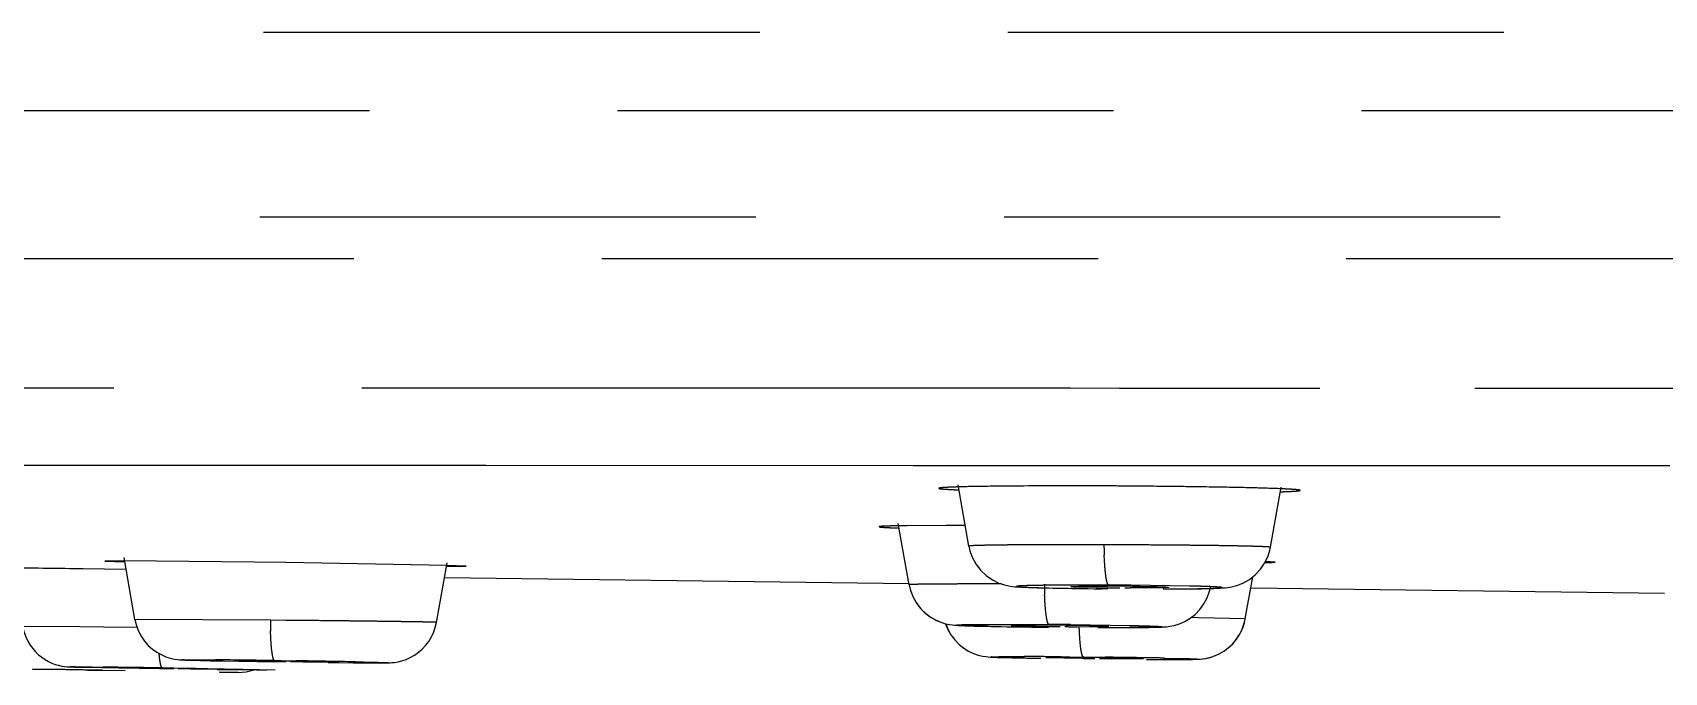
# Model space of a CAD drawing. Header units: millimetres. Extents: x 3819 to 4365, y -2661 to -1889.
# Drawn here: x 4159.716 to 4163.893, y -2175.84 to -2174.203 of the extents above; entities that cross this region are included whole.
import ezdxf

# ---------------------------------------------------------------- set-up
doc = ezdxf.new("R2010")
doc.units = ezdxf.units.MM
doc.header["$LTSCALE"] = 0.1
doc.linetypes.add('HIDDENX2', pattern=[19.05, 12.7, -6.35])
doc.layers.add('HIDDEN', color=8, linetype='HIDDENX2')

msp = doc.modelspace()

# ---------------------------------------------------------------- linework, layer by layer
at = {"layer": 'HIDDEN'}
for p, q in [((4169.1971, -2174.2026), (4151.6864, -2174.2026)), ((4169.1875, -2174.6746), (4155.0867, -2174.6746)), ((4147.8382, -2174.7808), (4196.1253, -2174.7808)), ((4161.8289, -2175.1129), (4158.9746, -2175.1124)), ((4161.8798, -2175.1129), (4161.8289, -2175.1129)), ((4161.9821, -2175.1129), (4161.8798, -2175.1129)), ((4162.033, -2175.1129), (4161.9821, -2175.1129)), ((4162.3728, -2175.1129), (4162.033, -2175.1129)), ((4162.4983, -2175.113), (4162.3728, -2175.1129)), ((4162.6239, -2175.113), (4162.4983, -2175.113)), ((4162.6471, -2175.113), (4162.6239, -2175.113)), ((4162.8075, -2175.113), (4162.6471, -2175.113)), ((4162.9601, -2175.113), (4162.8075, -2175.113)), ((4163.0107, -2175.113), (4162.9601, -2175.113)), ((4166.583, -2175.1131), (4163.0107, -2175.113)), ((4159.6301, -2175.3098), (4159.856, -2175.3099)), ((4159.856, -2175.3099), (4159.899, -2175.3099)), ((4159.899, -2175.3099), (4159.9516, -2175.3099)), ((4159.9516, -2175.3099), (4159.981, -2175.3099)), ((4159.981, -2175.3099), (4160.0768, -2175.3099)), ((4160.0768, -2175.3099), (4160.1063, -2175.3099)), ((4160.1063, -2175.3099), (4160.1306, -2175.3099)), ((4160.1306, -2175.3099), (4160.2018, -2175.3099)), ((4160.2018, -2175.3099), (4160.239, -2175.3099)), ((4160.239, -2175.3099), (4160.3639, -2175.3099)), ((4160.3639, -2175.3099), (4160.4413, -2175.3099)), ((4160.4413, -2175.3099), (4160.489, -2175.31)), ((4160.489, -2175.31), (4160.5371, -2175.31)), ((4160.5371, -2175.31), (4160.5884, -2175.31)), ((4160.5884, -2175.31), (4160.6277, -2175.31)), ((4160.6277, -2175.31), (4160.8245, -2175.31)), ((4160.8245, -2175.31), (4160.8757, -2175.31)), ((4160.8757, -2175.31), (4161.9698, -2175.3102)), ((4161.9698, -2175.3102), (4162.0355, -2175.3102)), ((4162.0355, -2175.3102), (4162.0673, -2175.3102)), ((4162.0673, -2175.3102), (4162.3094, -2175.3102)), ((4162.3094, -2175.3102), (4162.4345, -2175.3102)), ((4162.4345, -2175.3102), (4162.4987, -2175.3102)), ((4162.4987, -2175.3102), (4162.5446, -2175.3102)), ((4162.5446, -2175.3102), (4162.5596, -2175.3102)), ((4162.5596, -2175.3102), (4162.8961, -2175.3103)), ((4162.8961, -2175.3103), (4162.9468, -2175.3103)), ((4162.9468, -2175.3103), (4162.9609, -2175.3103)), ((4162.9609, -2175.3103), (4162.9954, -2175.3103)), ((4162.9954, -2175.3103), (4163.8409, -2175.3104)), ((4163.8409, -2175.3104), (4163.8916, -2175.3104)), ((4163.8916, -2175.3104), (4163.9067, -2175.3104)), ((4162.1125, -2175.5168), (4162.0848, -2175.3601)), ((4162.8845, -2175.5198), (4162.9117, -2175.3655)), ((4161.9596, -2175.6157), (4161.9319, -2175.4585)), ((4162.0545, -2175.4638), (4161.9548, -2175.4645)), ((4162.1124, -2175.5167), (4162.1125, -2175.5168)), ((4162.4988, -2175.5135), (4162.4583, -2175.5134)), ((4159.9496, -2175.5545), (4159.9004, -2175.555)), ((4159.9004, -2175.555), (4159.9503, -2175.5569)), ((4160.2829, -2175.5578), (4159.9496, -2175.5545)), ((4159.9776, -2175.7046), (4159.9497, -2175.5463)), ((4160.3643, -2175.5589), (4160.2829, -2175.5578)), ((4160.7767, -2175.5661), (4160.3643, -2175.5589)), ((4160.7497, -2175.712), (4160.7766, -2175.5593)), ((4162.8709, -2175.5591), (4162.8891, -2175.5587)), ((4162.8965, -2175.558), (4162.8721, -2175.5564)), ((4162.8891, -2175.5587), (4162.8965, -2175.558)), ((4159.9545, -2175.5766), (4159.8447, -2175.575)), ((4160.7699, -2175.5971), (4161.9597, -2175.6123)), ((4160.7763, -2175.5685), (4160.8258, -2175.568)), ((4160.8258, -2175.568), (4160.7767, -2175.5661)), ((4162.8202, -2175.7027), (4162.8391, -2175.5955)), ((4161.9596, -2175.6157), (4161.9596, -2175.6157)), ((4162.3169, -2175.6239), (4162.4683, -2175.626)), ((4162.3795, -2175.6215), (4162.3738, -2175.6208)), ((4162.4381, -2175.6231), (4162.3795, -2175.6215)), ((4162.4988, -2175.6193), (4162.4861, -2175.6192)), ((4162.677, -2175.619), (4162.5272, -2175.6169)), ((4162.7288, -2175.6325), (4162.7316, -2175.6199)), ((4162.8342, -2175.6235), (4163.8929, -2175.637)), ((4159.8364, -2175.7234), (4159.6903, -2175.7225)), ((4159.8976, -2175.724), (4159.8364, -2175.7234)), ((4159.983, -2175.7248), (4159.8976, -2175.724)), ((4160.3244, -2175.7064), (4159.9777, -2175.7046)), ((4160.3643, -2175.7068), (4160.3244, -2175.7064)), ((4162.1659, -2175.717), (4162.3176, -2175.7173)), ((4162.2236, -2175.7198), (4162.221, -2175.7201)), ((4162.221, -2175.7201), (4162.3162, -2175.7225)), ((4162.3016, -2175.7191), (4162.2236, -2175.7198)), ((4162.346, -2175.7194), (4162.3337, -2175.7193)), ((4162.471, -2175.7221), (4162.3721, -2175.7196)), ((4162.373, -2175.7177), (4162.5248, -2175.7199)), ((4162.3904, -2175.7231), (4162.4584, -2175.7228)), ((4162.4584, -2175.7228), (4162.4684, -2175.7224)), ((4162.4684, -2175.7224), (4162.471, -2175.7221)), ((4162.7004, -2175.7002), (4162.682, -2175.6999)), ((4162.8202, -2175.7027), (4162.7004, -2175.7002)), ((4160.1073, -2175.8084), (4160.1156, -2175.8087)), ((4160.1156, -2175.8087), (4160.1259, -2175.809)), ((4160.1259, -2175.809), (4160.1454, -2175.8094)), ((4160.1454, -2175.8094), (4160.1708, -2175.81)), ((4160.1708, -2175.81), (4160.2035, -2175.8106)), ((4160.2035, -2175.8106), (4160.2436, -2175.8113)), ((4160.2419, -2175.8097), (4160.2393, -2175.8098)), ((4160.2393, -2175.8098), (4160.3329, -2175.8119)), ((4160.3206, -2175.8103), (4160.2419, -2175.8097)), ((4160.2436, -2175.8113), (4160.2904, -2175.8121)), ((4160.2904, -2175.8121), (4160.333, -2175.8127)), ((4160.3528, -2175.8107), (4160.3206, -2175.8103)), ((4160.3329, -2175.8119), (4160.3643, -2175.8123)), ((4160.3353, -2175.8097), (4160.3907, -2175.8104)), ((4160.3642, -2175.8109), (4160.3528, -2175.8107)), ((4160.3887, -2175.8112), (4160.3642, -2175.8109)), ((4160.3757, -2175.8125), (4160.408, -2175.8129)), ((4160.4893, -2175.8134), (4160.3887, -2175.8112)), ((4160.408, -2175.8129), (4160.4764, -2175.8135)), ((4160.4722, -2175.8146), (4160.4999, -2175.8149)), ((4160.4764, -2175.8135), (4160.4866, -2175.8135)), ((4160.4866, -2175.8135), (4160.4893, -2175.8134)), ((4160.4999, -2175.8149), (4160.5367, -2175.8152)), ((4162.2237, -2175.8025), (4162.2452, -2175.8029)), ((4162.2452, -2175.8029), (4162.2704, -2175.8034)), ((4162.3123, -2175.8017), (4162.3096, -2175.8019)), ((4162.3096, -2175.8019), (4162.4019, -2175.804)), ((4162.3905, -2175.8017), (4162.3123, -2175.8017)), ((4162.3491, -2175.8001), (4162.3707, -2175.8003)), ((4162.3707, -2175.8003), (4162.406, -2175.8006)), ((4162.406, -2175.8006), (4162.4335, -2175.8009)), ((4162.4346, -2175.8021), (4162.4227, -2175.802)), ((4162.4335, -2175.8009), (4162.4613, -2175.8012)), ((4162.554, -2175.8042), (4162.4674, -2175.8025)), ((4162.4787, -2175.8048), (4162.5469, -2175.8049)), ((4162.5469, -2175.8049), (4162.557, -2175.8048)), ((4162.5596, -2175.8046), (4162.554, -2175.8042)), ((4162.557, -2175.8048), (4162.5596, -2175.8046)), ((4162.6741, -2175.8067), (4162.6118, -2175.8068)), ((4162.6131, -2175.8034), (4162.6748, -2175.8048)), ((4159.798, -2175.833), (4159.7158, -2175.8317)), ((4159.7158, -2175.8317), (4159.8006, -2175.833)), ((4159.8925, -2175.8344), (4159.798, -2175.833)), ((4159.8006, -2175.833), (4159.8954, -2175.8345)), ((4159.8155, -2175.826), (4159.8229, -2175.8262)), ((4159.8229, -2175.8262), (4159.8495, -2175.8268)), ((4159.8495, -2175.8268), (4159.9361, -2175.8284)), ((4159.8564, -2175.8339), (4159.9523, -2175.8354)), ((4159.8954, -2175.8345), (4159.9523, -2175.8354)), ((4159.9361, -2175.8284), (4160.0408, -2175.8301)), ((4159.9547, -2175.8279), (4159.952, -2175.8279)), ((4159.952, -2175.8279), (4160.0454, -2175.8297)), ((4160.0335, -2175.8288), (4159.9547, -2175.8279)), ((4160.0657, -2175.8293), (4160.0335, -2175.8288)), ((4160.0408, -2175.8301), (4160.0455, -2175.8302)), ((4160.0454, -2175.8297), (4160.077, -2175.8302)), ((4160.048, -2175.8286), (4160.1033, -2175.8295)), ((4160.077, -2175.8295), (4160.0657, -2175.8293)), ((4160.1011, -2175.8298), (4160.077, -2175.8295)), ((4160.0883, -2175.8304), (4160.1205, -2175.8308)), ((4160.1033, -2175.8295), (4160.1604, -2175.8304)), ((4160.1205, -2175.8308), (4160.189, -2175.8317)), ((4160.1604, -2175.8304), (4160.255, -2175.832)), ((4160.202, -2175.8317), (4160.1638, -2175.8309)), ((4160.1879, -2175.8323), (4160.2306, -2175.8328)), ((4160.189, -2175.8317), (4160.1993, -2175.8318)), ((4160.2415, -2175.8399), (4160.1934, -2175.8391)), ((4160.1949, -2175.8392), (4160.2366, -2175.8398)), ((4160.1993, -2175.8318), (4160.202, -2175.8317)), ((4160.2306, -2175.8328), (4160.2816, -2175.8335)), ((4160.2366, -2175.8398), (4160.2415, -2175.8399)), ((4160.2891, -2175.8335), (4160.2531, -2175.8331)), ((4160.255, -2175.832), (4160.3365, -2175.8337)), ((4160.5367, -2175.8152), (4160.5577, -2175.8154)), ((4160.5577, -2175.8154), (4160.5759, -2175.8155)), ((4160.5759, -2175.8155), (4160.5912, -2175.8156)), ((4160.5912, -2175.8156), (4160.6036, -2175.8156)), ((4160.6036, -2175.8156), (4160.6135, -2175.8156)), ((4160.6135, -2175.8156), (4160.6211, -2175.8155))]:
    msp.add_line(p, q, dxfattribs=at)
for points in [[(4162.1126, -2175.5167), (4162.1152, -2175.5285), (4162.1212, -2175.5453), (4162.1303, -2175.5623), (4162.1423, -2175.5782), (4162.1569, -2175.5922), (4162.173, -2175.6032), (4162.1893, -2175.6112), (4162.2039, -2175.6161), (4162.2151, -2175.6186), (4162.2239, -2175.6199), (4162.2304, -2175.6206), (4162.236, -2175.621), (4162.2423, -2175.6214), (4162.2491, -2175.6218), (4162.257, -2175.6221), (4162.266, -2175.6225), (4162.276, -2175.6229), (4162.2872, -2175.6232)], [(4162.7398, -2175.6249), (4162.7481, -2175.6246), (4162.7552, -2175.6243), (4162.7616, -2175.6239), (4162.7676, -2175.6234), (4162.7748, -2175.6227), (4162.7851, -2175.621), (4162.7981, -2175.6177), (4162.8139, -2175.6116), (4162.8305, -2175.6022), (4162.8457, -2175.5903), (4162.859, -2175.5761), (4162.8696, -2175.5606), (4162.8775, -2175.5443), (4162.8827, -2175.5281), (4162.8845, -2175.5197)], [(4161.9596, -2175.6156), (4161.9632, -2175.6303), (4161.9696, -2175.6471), (4161.9785, -2175.6629), (4161.9895, -2175.6771), (4162.002, -2175.6894), (4162.0156, -2175.6994), (4162.0299, -2175.7072), (4162.0436, -2175.7127), (4162.053, -2175.7153)], [(4161.9597, -2175.6156), (4161.9629, -2175.6292), (4161.9691, -2175.6458), (4161.9775, -2175.6614), (4161.988, -2175.6754), (4162, -2175.6876), (4162.013, -2175.6977), (4162.0268, -2175.7058), (4162.0403, -2175.7116), (4162.0528, -2175.7154), (4162.0633, -2175.7176), (4162.0704, -2175.7186), (4162.0759, -2175.7191), (4162.0806, -2175.7195), (4162.085, -2175.7198), (4162.0901, -2175.72), (4162.0957, -2175.7203), (4162.102, -2175.7205), (4162.1092, -2175.7208), (4162.1173, -2175.721), (4162.1262, -2175.7213), (4162.136, -2175.7216)], [(4162.2872, -2175.6232), (4162.2995, -2175.6235), (4162.3128, -2175.6239), (4162.3271, -2175.6242), (4162.3425, -2175.6245), (4162.3588, -2175.6248), (4162.3761, -2175.6251), (4162.3943, -2175.6253), (4162.4133, -2175.6256), (4162.433, -2175.6258), (4162.4535, -2175.626)], [(4162.6099, -2175.6265), (4162.6293, -2175.6264), (4162.6475, -2175.6263), (4162.6645, -2175.6262), (4162.6803, -2175.6261), (4162.6948, -2175.6259), (4162.708, -2175.6257)], [(4162.704, -2175.6789), (4162.7144, -2175.6647), (4162.7228, -2175.649), (4162.7288, -2175.6325)], [(4162.708, -2175.6257), (4162.7199, -2175.6254), (4162.7305, -2175.6252), (4162.7398, -2175.6249)], [(4162.583, -2175.7246), (4162.5915, -2175.7244), (4162.599, -2175.7242), (4162.6053, -2175.724), (4162.6114, -2175.7237), (4162.6183, -2175.7231), (4162.6266, -2175.7221), (4162.6381, -2175.7198), (4162.6514, -2175.7157), (4162.665, -2175.7098), (4162.6788, -2175.7016), (4162.692, -2175.6914), (4162.704, -2175.6789)], [(4159.6903, -2175.7225), (4159.691, -2175.7258), (4159.6941, -2175.7379), (4159.6982, -2175.7493), (4159.7033, -2175.7599), (4159.7093, -2175.7699), (4159.7159, -2175.779), (4159.7232, -2175.7873), (4159.731, -2175.7948), (4159.7392, -2175.8014), (4159.7476, -2175.8071), (4159.7563, -2175.812), (4159.765, -2175.8161), (4159.7738, -2175.8194), (4159.7822, -2175.8219), (4159.7905, -2175.8237), (4159.7977, -2175.8248), (4159.8029, -2175.8254), (4159.8067, -2175.8257), (4159.8089, -2175.8258), (4159.8104, -2175.8258), (4159.812, -2175.8259), (4159.8155, -2175.826)], [(4159.9777, -2175.7046), (4159.9806, -2175.7174), (4159.9862, -2175.7329), (4159.9935, -2175.7471), (4160.0022, -2175.7597), (4160.0118, -2175.7708), (4160.0223, -2175.7802), (4160.0333, -2175.7881), (4160.0447, -2175.7946), (4160.0564, -2175.7998), (4160.0676, -2175.8034), (4160.078, -2175.8058), (4160.0866, -2175.8071), (4160.0917, -2175.8076), (4160.0952, -2175.8079), (4160.0982, -2175.8081), (4160.1008, -2175.8082), (4160.1073, -2175.8084)], [(4160.6211, -2175.8155), (4160.6242, -2175.8155), (4160.6274, -2175.8154), (4160.6307, -2175.8153), (4160.6352, -2175.815), (4160.6424, -2175.8143), (4160.6514, -2175.8128), (4160.6613, -2175.8104), (4160.6718, -2175.8068), (4160.6825, -2175.802), (4160.6931, -2175.7961), (4160.7031, -2175.7891), (4160.7126, -2175.7809), (4160.7215, -2175.7715), (4160.7296, -2175.7609), (4160.7369, -2175.749), (4160.7429, -2175.7359), (4160.7475, -2175.7217), (4160.7496, -2175.712)], [(4162.053, -2175.7155), (4162.0582, -2175.7289), (4162.0666, -2175.7438), (4162.0765, -2175.757), (4162.0875, -2175.7683)], [(4162.0531, -2175.7155), (4162.0583, -2175.7289), (4162.0666, -2175.7438), (4162.0765, -2175.757), (4162.0874, -2175.7682), (4162.0991, -2175.7775), (4162.1116, -2175.7853)], [(4162.136, -2175.7216), (4162.1465, -2175.7218), (4162.1577, -2175.7221), (4162.1696, -2175.7223), (4162.1823, -2175.7226), (4162.1957, -2175.7228), (4162.2098, -2175.7231), (4162.2246, -2175.7233), (4162.24, -2175.7235), (4162.256, -2175.7237), (4162.2726, -2175.7239), (4162.2897, -2175.7241), (4162.3161, -2175.7244)], [(4162.4424, -2175.7252), (4162.4635, -2175.7253), (4162.4833, -2175.7253), (4162.5018, -2175.7253), (4162.519, -2175.7252), (4162.5347, -2175.7252), (4162.549, -2175.7251)], [(4162.549, -2175.7251), (4162.5618, -2175.7249), (4162.5731, -2175.7248), (4162.583, -2175.7246)], [(4162.6721, -2175.8068), (4162.6791, -2175.8067), (4162.6851, -2175.8066), (4162.6904, -2175.8065), (4162.6949, -2175.8064), (4162.6994, -2175.8062), (4162.7046, -2175.8059), (4162.7112, -2175.8053), (4162.7208, -2175.8038), (4162.7321, -2175.801), (4162.7435, -2175.7971), (4162.7551, -2175.7917), (4162.7665, -2175.785), (4162.7775, -2175.7767), (4162.788, -2175.7668), (4162.7976, -2175.7553), (4162.806, -2175.7423), (4162.8128, -2175.7281), (4162.8179, -2175.7128), (4162.8201, -2175.7027)], [(4162.7046, -2175.8059), (4162.7095, -2175.8055), (4162.719, -2175.8041), (4162.7302, -2175.8016), (4162.7417, -2175.7978), (4162.7536, -2175.7925), (4162.7652, -2175.7858), (4162.7765, -2175.7775), (4162.7872, -2175.7675), (4162.7969, -2175.7561), (4162.8054, -2175.7432), (4162.8124, -2175.7291), (4162.8176, -2175.714), (4162.8201, -2175.7027)], [(4162.0875, -2175.7683), (4162.0993, -2175.7777), (4162.1118, -2175.7855)], [(4162.1116, -2175.7853), (4162.1241, -2175.7913), (4162.1365, -2175.7956), (4162.1475, -2175.7983), (4162.1558, -2175.7996), (4162.1623, -2175.8003), (4162.1667, -2175.8006), (4162.1704, -2175.8009)], [(4162.1704, -2175.8009), (4162.1748, -2175.8011), (4162.1796, -2175.8013), (4162.1851, -2175.8015), (4162.1912, -2175.8017), (4162.1981, -2175.8019), (4162.2058, -2175.8021), (4162.2143, -2175.8023), (4162.2237, -2175.8025)], [(4162.5786, -2175.8068), (4162.594, -2175.8068), (4162.6083, -2175.8069), (4162.6217, -2175.8069), (4162.6339, -2175.8069), (4162.6451, -2175.8069)], [(4162.6451, -2175.8069), (4162.6552, -2175.8069), (4162.6642, -2175.8068), (4162.6721, -2175.8068)], [(4160.2416, -2175.8399), (4160.2626, -2175.8385), (4160.2828, -2175.8336), (4160.2831, -2175.8335)]]:
    msp.add_lwpolyline(points, dxfattribs=at)
for centre, radius, start, end in [((4162.3705, -2198.1483), 22.7857, 89.67747, 89.85211), ((4162.0102, -2179.7494), 4.2853, 90.7404, 91.0507), ((4162.1072, -2194.6848), 19.2211, 90.01376, 90.15712), ((4163.516, -2175.4984), 1.0578, 180.8128, 182.2718), ((4159.0076, -2236.0904), 60.5212, 89.207481, 89.380077), ((4163.3592, -2175.6024), 1.0535, 180.6299, 182.1326), ((4162.4213, -2186.8894), 11.273, 89.75027, 90.48169), ((4162.5355, -2169.2342), 6.3897, 269.12675, 269.67078), ((4162.4604, -2182.0879), 6.4688, 89.7724, 89.93478), ((4162.4138, -2190.0931), 14.4766, 89.55107, 89.77567), ((4162.4597, -2182.3362), 6.717, 89.39195, 89.66727), ((4162.5372, -2169.1224), 6.5015, 269.77277, 269.89545), ((4161.3981, -2175.7021), 1.0738, 180.2278, 181.7093), ((4162.2754, -2184.211), 8.4919, 89.60635, 89.82295), ((4162.4191, -2166.8181), 8.905, 269.33771, 269.52995), ((4162.1867, -2194.9668), 19.25, 89.44553, 89.61045), ((4162.2726, -2184.6612), 8.9421, 89.36251, 89.52963), ((4162.4167, -2167.2311), 8.492, 269.60635, 269.82295), ((4159.9134, -2206.1346), 30.3279, 89.20284, 89.48966), ((4159.8462, -2212.8185), 37.0121, 88.92228, 89.15716), ((4162.5267, -2161.2556), 14.55, 268.91922, 269.09368), ((4162.2231, -2189.7237), 13.9242, 89.68848, 89.87178), ((4162.1841, -2197.3246), 21.5252, 89.56072, 89.69461), ((4162.2982, -2188.6918), 12.8904, 89.44652, 89.58945), ((4162.5758, -2162.3718), 13.4333, 269.25807, 269.39777), ((4162.2934, -2189.2349), 13.4335, 89.25807, 89.39776), ((4162.5711, -2162.9148), 12.8903, 269.44653, 269.58946), ((4162.1259, -2204.5081), 28.7089, 89.11589, 89.33045), ((4162.6422, -2161.9873), 13.8196, 269.68958, 269.87407), ((4162.3382, -2190.3934), 14.5926, 88.9204, 89.09428), ((4159.1272, -2236.564), 60.7424, 89.131473, 89.274718), ((4159.6888, -2202.3069), 26.4802, 88.97215, 89.10798), ((4160.3982, -2166.2462), 9.5879, 269.34821, 269.50557)]:
    msp.add_arc(centre, radius, start, end, dxfattribs=at)
for points, knots in [([(4147.878, -2174.4018), (4147.9397, -2174.4046), (4148.0359, -2174.4079), (4148.1713, -2174.4084), (4148.2906, -2174.4065), (4148.4292, -2174.4038), (4148.5935, -2174.4014), (4148.7906, -2174.4), (4149.0287, -2174.3996), (4149.3168, -2174.4001), (4149.6635, -2174.4009), (4150.0762, -2174.4013), (4150.7706, -2174.4017), (4151.8163, -2174.4021), (4152.9752, -2174.4022), (4154.0284, -2174.402), (4154.8981, -2174.4015), (4155.81, -2174.4009), (4156.7558, -2174.4005), (4157.7284, -2174.4005), (4158.722, -2174.4008), (4159.7322, -2174.4015), (4160.7554, -2174.4021), (4161.7888, -2174.4023), (4162.8302, -2174.402), (4163.8779, -2174.4016), (4165.284, -2174.4015), (4167.0494, -2174.4016), (4168.4638, -2174.4018), (4169.1726, -2174.402)], [0, 0, 0, 0, 0.008693, 0.013563, 0.019077, 0.025498, 0.033098, 0.042221, 0.053265, 0.066647, 0.082803, 0.102116, 0.124783, 0.180626, 0.249442, 0.288037, 0.329006, 0.371968, 0.416503, 0.462256, 0.508988, 0.556479, 0.60457, 0.653132, 0.702062, 0.751286, 0.800738, 0.900141, 1, 1, 1, 1]), ([(4162.0852, -2175.3653), (4162.0813, -2175.3654), (4162.0742, -2175.3657), (4162.0642, -2175.3661), (4162.0557, -2175.3665), (4162.0487, -2175.3669), (4162.0432, -2175.3673), (4162.0396, -2175.3677), (4162.0375, -2175.368), (4162.0365, -2175.3683), (4162.0359, -2175.3684), (4162.0356, -2175.3687), (4162.0356, -2175.3688)], [0, 0, 0, 0, 0.229679, 0.430487, 0.601794, 0.742976, 0.853425, 0.932707, 0.960685, 0.980962, 0.99374, 1, 1, 1, 1]), ([(4162.0356, -2175.3688), (4162.0356, -2175.3689), (4162.0359, -2175.3691), (4162.0365, -2175.3693), (4162.0375, -2175.3696), (4162.0396, -2175.3699), (4162.0433, -2175.3703), (4162.0488, -2175.3708), (4162.0559, -2175.3713), (4162.0645, -2175.3718), (4162.0746, -2175.3723), (4162.0818, -2175.3727), (4162.0856, -2175.3728)], [0, 0, 0, 0, 0.00623, 0.018978, 0.039229, 0.06719, 0.146502, 0.257003, 0.398201, 0.569504, 0.770308, 1, 1, 1, 1]), ([(4162.4293, -2175.3628), (4162.3618, -2175.3626), (4162.2674, -2175.3626), (4162.1527, -2175.3638), (4162.1055, -2175.3647), (4162.0852, -2175.3653)], [0, 0, 0, 0, 0.58809, 0.822959, 1, 1, 1, 1]), ([(4162.9124, -2175.3701), (4162.8884, -2175.3691), (4162.8316, -2175.3674), (4162.7358, -2175.3655), (4162.622, -2175.364), (4162.5409, -2175.3633), (4162.4988, -2175.363)], [0, 0, 0, 0, 0.174622, 0.412022, 0.694495, 1, 1, 1, 1]), ([(4162.9112, -2175.3777), (4162.915, -2175.3775), (4162.9221, -2175.3773), (4162.9321, -2175.3769), (4162.9406, -2175.3765), (4162.9477, -2175.3761), (4162.9532, -2175.3757), (4162.9568, -2175.3753), (4162.9589, -2175.3749), (4162.96, -2175.3747), (4162.9606, -2175.3745), (4162.9609, -2175.3743), (4162.9609, -2175.3742)], [0, 0, 0, 0, 0.228316, 0.428172, 0.598918, 0.739912, 0.85053, 0.930405, 0.958851, 0.979708, 0.993157, 1, 1, 1, 1]), ([(4162.9609, -2175.3742), (4162.961, -2175.3741), (4162.9607, -2175.3738), (4162.9597, -2175.3735), (4162.9575, -2175.373), (4162.9537, -2175.3726), (4162.9483, -2175.3721), (4162.9415, -2175.3716), (4162.9331, -2175.3711), (4162.9232, -2175.3706), (4162.9162, -2175.3702), (4162.9124, -2175.3701)], [0, 0, 0, 0, 0.005899, 0.018036, 0.06513, 0.143697, 0.253872, 0.39519, 0.567058, 0.768868, 1, 1, 1, 1]), ([(4161.9316, -2175.4648), (4161.9278, -2175.4649), (4161.9207, -2175.465), (4161.9108, -2175.4653), (4161.9024, -2175.4656), (4161.8955, -2175.4659), (4161.8907, -2175.4661), (4161.8876, -2175.4663), (4161.8858, -2175.4665), (4161.8845, -2175.4667), (4161.8835, -2175.4668), (4161.883, -2175.467), (4161.8827, -2175.4671), (4161.8827, -2175.4672)], [0, 0, 0, 0, 0.23107, 0.43298, 0.605009, 0.74644, 0.856635, 0.899946, 0.935397, 0.962998, 0.982781, 0.994866, 1, 1, 1, 1]), ([(4161.8827, -2175.4672), (4161.8827, -2175.4673), (4161.883, -2175.4675), (4161.8836, -2175.4676), (4161.8847, -2175.4678), (4161.8861, -2175.468), (4161.8879, -2175.4682), (4161.8911, -2175.4685), (4161.8961, -2175.4688), (4161.9033, -2175.4692), (4161.912, -2175.4697), (4161.9222, -2175.4701), (4161.9295, -2175.4703), (4161.9334, -2175.4705)], [0, 0, 0, 0, 0.005622, 0.018313, 0.038666, 0.066803, 0.102771, 0.146559, 0.257348, 0.398642, 0.56989, 0.770531, 1, 1, 1, 1]), ([(4162.4583, -2175.5134), (4162.4352, -2175.5133), (4162.3902, -2175.5132), (4162.3348, -2175.5133), (4162.2929, -2175.5134), (4162.264, -2175.5135), (4162.237, -2175.5137), (4162.2122, -2175.5139), (4162.1898, -2175.5142), (4162.17, -2175.5144), (4162.153, -2175.5148), (4162.1406, -2175.515), (4162.1322, -2175.5153), (4162.127, -2175.5155), (4162.1227, -2175.5157), (4162.1191, -2175.5159), (4162.1163, -2175.5161), (4162.1143, -2175.5163), (4162.1131, -2175.5165), (4162.1126, -2175.5166), (4162.1124, -2175.5167), (4162.1125, -2175.5167)], [0, 0, 0, 0, 0.200215, 0.390598, 0.479677, 0.563645, 0.641864, 0.713698, 0.778521, 0.835829, 0.885181, 0.926139, 0.943333, 0.958275, 0.970947, 0.981337, 0.989432, 0.995222, 0.998706, 0.999599, 1, 1, 1, 1]), ([(4162.8845, -2175.5198), (4162.8845, -2175.5197), (4162.8843, -2175.5196), (4162.884, -2175.5195), (4162.8834, -2175.5194), (4162.8821, -2175.5192), (4162.88, -2175.519), (4162.8768, -2175.5188), (4162.8726, -2175.5185), (4162.8676, -2175.5183), (4162.8616, -2175.5181), (4162.852, -2175.5177), (4162.8378, -2175.5173), (4162.8184, -2175.5168), (4162.7959, -2175.5164), (4162.7706, -2175.5159), (4162.7427, -2175.5155), (4162.7124, -2175.5151), (4162.68, -2175.5148), (4162.6336, -2175.5143), (4162.573, -2175.5139), (4162.5238, -2175.5136), (4162.4988, -2175.5135)], [0, 0, 0, 0, 0.00043, 0.00139, 0.002938, 0.005081, 0.011156, 0.019598, 0.030384, 0.043487, 0.058881, 0.076538, 0.11852, 0.169011, 0.227452, 0.293278, 0.365912, 0.444661, 0.528772, 0.61749, 0.805356, 1, 1, 1, 1]), ([(4162.4705, -2175.6166), (4162.4697, -2175.6165), (4162.4687, -2175.6153), (4162.4677, -2175.6134), (4162.4664, -2175.61), (4162.465, -2175.6041), (4162.4634, -2175.5951), (4162.462, -2175.5838), (4162.4603, -2175.5653), (4162.4594, -2175.5506), (4162.459, -2175.5403)], [0, 0, 0, 0, 0.028997, 0.052609, 0.083504, 0.169032, 0.286152, 0.432617, 0.604791, 1, 1, 1, 1]), ([(4162.196, -2175.6137), (4162.1791, -2175.6136), (4162.1469, -2175.6136), (4162.1011, -2175.6137), (4162.0661, -2175.6138), (4162.0409, -2175.6139), (4162.0245, -2175.614), (4162.0097, -2175.6142), (4161.9968, -2175.6143), (4161.9857, -2175.6145), (4161.9777, -2175.6147), (4161.9723, -2175.6148), (4161.969, -2175.6149), (4161.9662, -2175.615), (4161.9638, -2175.6151), (4161.9621, -2175.6153), (4161.9607, -2175.6154), (4161.9601, -2175.6155), (4161.9596, -2175.6156), (4161.9596, -2175.6157)], [0, 0, 0, 0, 0.213644, 0.408705, 0.581305, 0.657999, 0.727746, 0.790217, 0.845082, 0.892014, 0.930687, 0.946855, 0.960894, 0.972794, 0.982547, 0.990141, 0.995571, 0.998836, 1, 1, 1, 1]), ([(4162.3266, -2175.6169), (4162.314, -2175.617), (4162.2962, -2175.6172), (4162.2741, -2175.6176), (4162.261, -2175.618), (4162.2506, -2175.6184), (4162.2436, -2175.6187), (4162.2393, -2175.6191), (4162.2374, -2175.6193), (4162.2362, -2175.6194), (4162.2356, -2175.6195), (4162.2352, -2175.6197), (4162.2349, -2175.6198), (4162.2348, -2175.62), (4162.235, -2175.6201), (4162.2353, -2175.6202), (4162.2357, -2175.6203), (4162.2364, -2175.6205), (4162.2376, -2175.6206), (4162.2395, -2175.6209), (4162.2424, -2175.6211), (4162.246, -2175.6214), (4162.2503, -2175.6216), (4162.2573, -2175.622), (4162.2677, -2175.6224), (4162.282, -2175.6229), (4162.2987, -2175.6234), (4162.3106, -2175.6237), (4162.3169, -2175.6239)], [0, 0, 0, 0, 0.216692, 0.305866, 0.380978, 0.441254, 0.485926, 0.502196, 0.514393, 0.518969, 0.522537, 0.52511, 0.526723, 0.527553, 0.528489, 0.530269, 0.53302, 0.536772, 0.541536, 0.554117, 0.570765, 0.591415, 0.615991, 0.644414, 0.712486, 0.794995, 0.891199, 1, 1, 1, 1]), ([(4162.3176, -2175.7173), (4162.3168, -2175.7172), (4162.3158, -2175.716), (4162.3149, -2175.7142), (4162.3136, -2175.7108), (4162.3122, -2175.705), (4162.3099, -2175.6917), (4162.3078, -2175.6703), (4162.3068, -2175.6519), (4162.3064, -2175.6416)], [0, 0, 0, 0, 0.02843, 0.051703, 0.082277, 0.167287, 0.284134, 0.60307, 1, 1, 1, 1]), ([(4162.3738, -2175.6208), (4162.3738, -2175.6208), (4162.3739, -2175.6207), (4162.3742, -2175.6206), (4162.3748, -2175.6205), (4162.3759, -2175.6204), (4162.3778, -2175.6202), (4162.3807, -2175.6201), (4162.3844, -2175.6199), (4162.3889, -2175.6198), (4162.3942, -2175.6197), (4162.4026, -2175.6195), (4162.4146, -2175.6193), (4162.4307, -2175.6192), (4162.4487, -2175.6191), (4162.4613, -2175.6191), (4162.4678, -2175.6191)], [0, 0, 0, 0, 0.001482, 0.004997, 0.010704, 0.018616, 0.041009, 0.072049, 0.111582, 0.159446, 0.215343, 0.278827, 0.426733, 0.59952, 0.792749, 1, 1, 1, 1]), ([(4162.6238, -2175.6222), (4162.6238, -2175.6223), (4162.6236, -2175.6224), (4162.6233, -2175.6224), (4162.6227, -2175.6225), (4162.6215, -2175.6227), (4162.6195, -2175.6228), (4162.6164, -2175.623), (4162.6125, -2175.6231), (4162.6077, -2175.6233), (4162.6022, -2175.6234), (4162.5934, -2175.6236), (4162.5808, -2175.6237), (4162.5639, -2175.6238), (4162.5451, -2175.6239), (4162.532, -2175.6239), (4162.5253, -2175.6239)], [0, 0, 0, 0, 0.001478, 0.005015, 0.010766, 0.01874, 0.041308, 0.072585, 0.11241, 0.160608, 0.216838, 0.28063, 0.429018, 0.601977, 0.794569, 1, 1, 1, 1]), ([(4162.531, -2175.6195), (4162.5375, -2175.6196), (4162.5498, -2175.6197), (4162.5676, -2175.62), (4162.5834, -2175.6203), (4162.5953, -2175.6206), (4162.6035, -2175.6209), (4162.6087, -2175.6211), (4162.6131, -2175.6213), (4162.6168, -2175.6215), (4162.6197, -2175.6216), (4162.6216, -2175.6218), (4162.6227, -2175.6219), (4162.6233, -2175.622), (4162.6236, -2175.6221), (4162.6237, -2175.6222), (4162.6238, -2175.6222)], [0, 0, 0, 0, 0.207752, 0.40043, 0.572638, 0.720307, 0.783685, 0.839447, 0.887285, 0.926968, 0.958266, 0.980957, 0.989011, 0.994843, 0.998455, 1, 1, 1, 1]), ([(4162.671, -2175.626), (4162.6776, -2175.626), (4162.69, -2175.6258), (4162.7075, -2175.6256), (4162.7207, -2175.6253), (4162.7301, -2175.625), (4162.7362, -2175.6249), (4162.7416, -2175.6247), (4162.7464, -2175.6245), (4162.7505, -2175.6242), (4162.7539, -2175.624), (4162.7566, -2175.6238), (4162.7584, -2175.6236), (4162.7595, -2175.6234), (4162.76, -2175.6233), (4162.7604, -2175.6232), (4162.7607, -2175.6231), (4162.7607, -2175.6229), (4162.7605, -2175.6228), (4162.7601, -2175.6227), (4162.7596, -2175.6225), (4162.7589, -2175.6224), (4162.7576, -2175.6222), (4162.7556, -2175.622), (4162.7525, -2175.6218), (4162.7488, -2175.6215), (4162.7445, -2175.6212), (4162.7373, -2175.6209), (4162.7267, -2175.6204), (4162.7122, -2175.6199), (4162.6954, -2175.6194), (4162.6834, -2175.6192), (4162.677, -2175.619)], [0, 0, 0, 0, 0.113367, 0.214595, 0.302498, 0.341189, 0.376253, 0.407597, 0.435133, 0.458771, 0.478422, 0.494017, 0.505547, 0.509793, 0.513035, 0.515289, 0.516612, 0.517333, 0.518516, 0.52061, 0.52369, 0.527778, 0.532882, 0.546157, 0.563519, 0.5849, 0.610214, 0.639376, 0.708888, 0.792734, 0.89013, 1, 1, 1, 1]), ([(4160.7497, -2175.712), (4160.7496, -2175.712), (4160.7494, -2175.712), (4160.7491, -2175.7119), (4160.7485, -2175.7119), (4160.7477, -2175.7118), (4160.7466, -2175.7118), (4160.7447, -2175.7117), (4160.7418, -2175.7116), (4160.7377, -2175.7115), (4160.7326, -2175.7114), (4160.7267, -2175.7113), (4160.7198, -2175.7111), (4160.7122, -2175.711), (4160.7003, -2175.7108), (4160.6834, -2175.7105), (4160.661, -2175.7102), (4160.6357, -2175.7098), (4160.6078, -2175.7094), (4160.5775, -2175.7091), (4160.5452, -2175.7087), (4160.4989, -2175.7081), (4160.4384, -2175.7075), (4160.3893, -2175.707), (4160.3643, -2175.7068)], [0, 0, 0, 0, 0.000353, 0.001303, 0.002856, 0.005012, 0.007767, 0.011118, 0.019595, 0.030415, 0.043551, 0.058975, 0.076661, 0.09658, 0.118691, 0.169214, 0.227671, 0.293501, 0.366127, 0.444857, 0.528941, 0.617628, 0.80542, 1, 1, 1, 1]), ([(4162.1642, -2175.7222), (4162.158, -2175.7221), (4162.1463, -2175.7218), (4162.1299, -2175.7214), (4162.1156, -2175.7209), (4162.1038, -2175.7205), (4162.0955, -2175.7202), (4162.0902, -2175.7199), (4162.0871, -2175.7197), (4162.0848, -2175.7195), (4162.0833, -2175.7193), (4162.0824, -2175.7192), (4162.082, -2175.7191), (4162.0818, -2175.719), (4162.0816, -2175.7189), (4162.0819, -2175.7188), (4162.0823, -2175.7186), (4162.0834, -2175.7185), (4162.0852, -2175.7183), (4162.0877, -2175.7182), (4162.0908, -2175.718), (4162.0963, -2175.7178), (4162.1048, -2175.7176), (4162.1168, -2175.7174), (4162.1374, -2175.7171), (4162.1541, -2175.717), (4162.1659, -2175.717)], [0, 0, 0, 0, 0.11137, 0.210261, 0.295644, 0.366731, 0.4228, 0.444978, 0.463134, 0.477194, 0.487151, 0.490599, 0.493038, 0.494494, 0.49513, 0.496024, 0.49784, 0.504469, 0.515159, 0.529925, 0.548753, 0.571572, 0.628849, 0.701076, 0.787571, 1, 1, 1, 1]), ([(4162.406, -2175.8006), (4162.4053, -2175.8006), (4162.4042, -2175.7994), (4162.4033, -2175.7976), (4162.402, -2175.7942), (4162.4006, -2175.7883), (4162.3984, -2175.775), (4162.3964, -2175.7533), (4162.3954, -2175.7347), (4162.3951, -2175.7244)], [0, 0, 0, 0, 0.02777, 0.050709, 0.081012, 0.165719, 0.282568, 0.602237, 1, 1, 1, 1]), ([(4162.5248, -2175.7199), (4162.531, -2175.7201), (4162.5427, -2175.7203), (4162.5592, -2175.7207), (4162.5734, -2175.7212), (4162.5853, -2175.7216), (4162.5936, -2175.7219), (4162.599, -2175.7222), (4162.602, -2175.7224), (4162.6044, -2175.7226), (4162.6059, -2175.7228), (4162.6068, -2175.7229), (4162.6072, -2175.723), (4162.6075, -2175.7231), (4162.6076, -2175.7232), (4162.6074, -2175.7234), (4162.6069, -2175.7235), (4162.6059, -2175.7236), (4162.6041, -2175.7238), (4162.6017, -2175.7239), (4162.5986, -2175.7241), (4162.5931, -2175.7243), (4162.5847, -2175.7245), (4162.5727, -2175.7247), (4162.5521, -2175.725), (4162.5356, -2175.7251), (4162.5238, -2175.7251)], [0, 0, 0, 0, 0.111568, 0.210681, 0.296313, 0.367668, 0.424018, 0.446339, 0.464637, 0.478839, 0.488937, 0.492455, 0.494963, 0.496484, 0.497159, 0.497999, 0.499749, 0.506242, 0.516796, 0.531426, 0.550121, 0.572808, 0.629825, 0.701797, 0.788041, 1, 1, 1, 1]), ([(4160.3353, -2175.8097), (4160.3346, -2175.8096), (4160.3336, -2175.8085), (4160.3327, -2175.8067), (4160.3314, -2175.8034), (4160.3301, -2175.7976), (4160.3279, -2175.7844), (4160.326, -2175.7629), (4160.3251, -2175.7444), (4160.3248, -2175.7342)], [0, 0, 0, 0, 0.02731, 0.04998, 0.080026, 0.164304, 0.280904, 0.600779, 1, 1, 1, 1]), ([(4160.048, -2175.8287), (4160.0475, -2175.8286), (4160.0465, -2175.828), (4160.0455, -2175.8262), (4160.0444, -2175.8233), (4160.0434, -2175.8193), (4160.0423, -2175.8142), (4160.0409, -2175.8051), (4160.0402, -2175.7977), (4160.0397, -2175.7924)], [0, 0, 0, 0, 0.03329, 0.085961, 0.165001, 0.273641, 0.412788, 0.581261, 1, 1, 1, 1]), ([(4160.1811, -2175.8101), (4160.1694, -2175.8099), (4160.153, -2175.8096), (4160.1327, -2175.8091), (4160.1209, -2175.8088), (4160.1126, -2175.8086), (4160.1073, -2175.8084), (4160.1043, -2175.8083), (4160.102, -2175.8082), (4160.1005, -2175.8081), (4160.0996, -2175.808), (4160.0993, -2175.8079), (4160.099, -2175.8079), (4160.0989, -2175.8078), (4160.0992, -2175.8078), (4160.0994, -2175.8078), (4160.0999, -2175.8077), (4160.1009, -2175.8077), (4160.1025, -2175.8077), (4160.1063, -2175.8076), (4160.1127, -2175.8076), (4160.1222, -2175.8076), (4160.1343, -2175.8076), (4160.155, -2175.8077), (4160.1717, -2175.8078), (4160.1835, -2175.8079)], [0, 0, 0, 0, 0.210015, 0.29522, 0.366092, 0.421908, 0.443945, 0.461948, 0.47584, 0.485609, 0.48895, 0.491265, 0.492561, 0.492902, 0.493719, 0.495544, 0.498389, 0.502258, 0.513066, 0.527965, 0.569908, 0.627504, 0.700062, 0.786896, 1, 1, 1, 1]), ([(4160.5424, -2175.813), (4160.554, -2175.8132), (4160.5705, -2175.8135), (4160.5909, -2175.814), (4160.6027, -2175.8143), (4160.612, -2175.8146), (4160.6181, -2175.8148), (4160.6216, -2175.815), (4160.6234, -2175.8151), (4160.6242, -2175.8151), (4160.625, -2175.8153), (4160.624, -2175.8154), (4160.6232, -2175.8154), (4160.6212, -2175.8155), (4160.6176, -2175.8155), (4160.6112, -2175.8156), (4160.6017, -2175.8156), (4160.5897, -2175.8155), (4160.5691, -2175.8154), (4160.5524, -2175.8153), (4160.5406, -2175.8152)], [0, 0, 0, 0, 0.210439, 0.295894, 0.367036, 0.423133, 0.463458, 0.477491, 0.487401, 0.493197, 0.494923, 0.497421, 0.503998, 0.51467, 0.529436, 0.571118, 0.628457, 0.700766, 0.787354, 1, 1, 1, 1]), ([(4162.2523, -2175.803), (4162.2406, -2175.8028), (4162.2241, -2175.8025), (4162.2038, -2175.802), (4162.192, -2175.8016), (4162.1837, -2175.8014), (4162.1783, -2175.8011), (4162.1753, -2175.801), (4162.173, -2175.8009), (4162.1715, -2175.8007), (4162.1706, -2175.8007), (4162.1702, -2175.8006), (4162.17, -2175.8006), (4162.1699, -2175.8004), (4162.1701, -2175.8004), (4162.1704, -2175.8003), (4162.1709, -2175.8003), (4162.1718, -2175.8002), (4162.1734, -2175.8001), (4162.1759, -2175.8), (4162.1791, -2175.7999), (4162.1846, -2175.7998), (4162.1931, -2175.7997), (4162.2051, -2175.7996), (4162.2258, -2175.7996), (4162.2424, -2175.7996), (4162.2543, -2175.7996)], [0, 0, 0, 0, 0.21022, 0.295553, 0.366569, 0.422544, 0.444667, 0.462759, 0.476746, 0.486616, 0.490012, 0.492387, 0.493755, 0.49422, 0.495041, 0.496841, 0.499654, 0.503486, 0.514213, 0.529028, 0.547913, 0.570795, 0.628209, 0.700586, 0.787239, 1, 1, 1, 1]), ([(4162.6748, -2175.8048), (4162.6779, -2175.8049), (4162.6821, -2175.8051), (4162.6874, -2175.8053), (4162.6904, -2175.8054), (4162.6927, -2175.8056), (4162.6942, -2175.8057), (4162.695, -2175.8058), (4162.6954, -2175.8059), (4162.6957, -2175.8059), (4162.6958, -2175.806), (4162.6956, -2175.8061), (4162.6953, -2175.8061), (4162.6949, -2175.8062), (4162.694, -2175.8062), (4162.6924, -2175.8063), (4162.6887, -2175.8065), (4162.6825, -2175.8066), (4162.6772, -2175.8067), (4162.6741, -2175.8067)], [0, 0, 0, 0, 0.214941, 0.299979, 0.369604, 0.423535, 0.461739, 0.474961, 0.484283, 0.489751, 0.491702, 0.494627, 0.501267, 0.511773, 0.526172, 0.566677, 0.622803, 0.781466, 1, 1, 1, 1]), ([(4159.8936, -2175.8276), (4159.8819, -2175.8274), (4159.8616, -2175.827), (4159.838, -2175.8265), (4159.8243, -2175.8262), (4159.8171, -2175.826), (4159.8141, -2175.826), (4159.8107, -2175.8258), (4159.8147, -2175.8257), (4159.8178, -2175.8257), (4159.8254, -2175.8257), (4159.8394, -2175.8259), (4159.8636, -2175.8261), (4159.8843, -2175.8264), (4159.8961, -2175.8265)], [0, 0, 0, 0, 0.209965, 0.36596, 0.421724, 0.461703, 0.485291, 0.492398, 0.501766, 0.527531, 0.569541, 0.627207, 0.786747, 1, 1, 1, 1])]:
    msp.add_open_spline(points, degree=3, knots=knots, dxfattribs=at)

doc.saveas('drawing.dxf')
